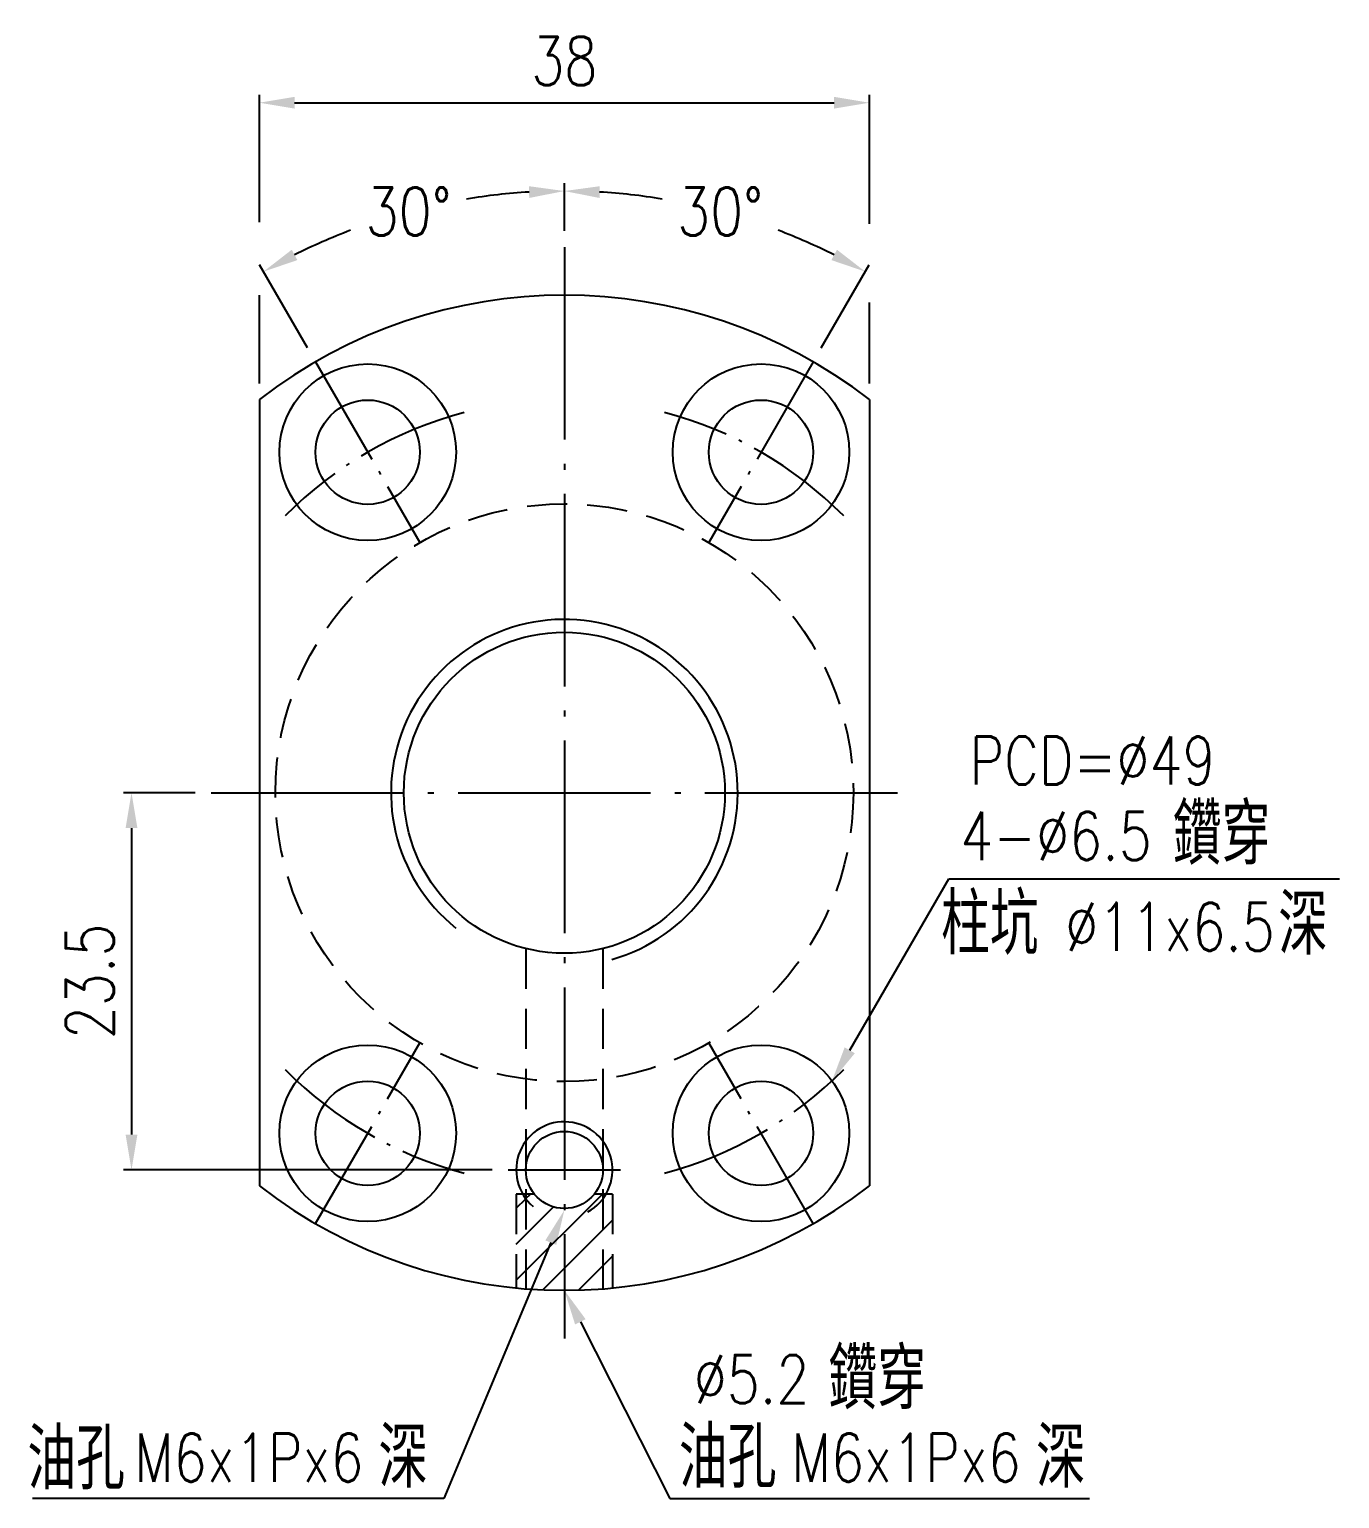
# Model space of a CAD drawing. Header units: millimetres. Extents: x 5676 to 6070, y -308 to -29.
# Drawn here: x 5853.1 to 5934.7, y -257 to -165.5 of the extents above; entities that cross this region are included whole.
import ezdxf

# ---------------------------------------------------------------- set-up
doc = ezdxf.new("R2010")
doc.units = ezdxf.units.MM
doc.header["$LTSCALE"] = 10
doc.linetypes.add('C', pattern=[2.5625, 2, -0.25, 0.0625, -0.25])
doc.linetypes.add('H', pattern=[0.75, 0.5, -0.25])
doc.layers.get('0').update_dxf_attribs({"linetype": 'CONTINUOUS'})
doc.layers.get('DEFPOINTS').update_dxf_attribs({"linetype": 'CONTINUOUS'})
for name, color, linetype in [('04', 4, 'CONTINUOUS'), ('C', 1, 'C'), ('H', 5, 'H')]:
    doc.layers.add(name, color=color, linetype=linetype)
doc.layers.add('AM_5', color=3, linetype='CONTINUOUS', lineweight=25)
doc.styles.add('SIMPLEX', font='SIMPLEX.shx', dxfattribs={"width": 0.8, "bigfont": 'chineset.shx'})
doc.dimstyles.new('STANDARD$0', dxfattribs={"dimscale": 0, "dimtxt": 3, "dimasz": 2.2, "dimexe": 0.5, "dimexo": 1, "dimgap": 1.1, "dimtad": 1, "dimdec": 3, "dimrnd": 0.0005, "dimdsep": 46, "dimtxsty": 'SIMPLEX', "dimcen": 0, "dimclrd": 6, "dimclre": 6, "dimclrt": 3, "dimadec": 1, "dimazin": 2, "dimtp": -0.1, "dimtm": 0.2, "dimtfac": 1, "dimtdec": 3, "dimtmove": 2, "dimatfit": 3, "dimfxl": 0, "dimtvp": 0.790698, "dimarcsym": 0})
doc.dimstyles.new('STANDARD$2', dxfattribs={"dimscale": 0, "dimtxt": 3, "dimasz": 2.2, "dimexe": 0.5, "dimexo": 1, "dimgap": 1.1, "dimtad": 0, "dimtih": 1, "dimtoh": 1, "dimdec": 3, "dimrnd": 0.0005, "dimdsep": 46, "dimtxsty": 'SIMPLEX', "dimcen": 0, "dimclrd": 6, "dimclre": 6, "dimclrt": 3, "dimadec": 1, "dimazin": 2, "dimtp": -0.1, "dimtm": 0.2, "dimtfac": 1, "dimtdec": 3, "dimtmove": 2, "dimatfit": 3, "dimfxl": 0, "dimtvp": 0.790698, "dimarcsym": 0})

# ---------------------------------------------------------------- blocks, each defined once
blk = doc.blocks.new('*D19')
at = {"layer": 'AM_5', "color": 6, "lineweight": -2}
for p, q in [((5863.43, -213.013), (5858.966, -213.013)), ((5859.466, -215.213), (5859.466, -234.313)), ((5881.93, -236.513), (5858.966, -236.513))]:
    blk.add_line(p, q, dxfattribs=at)
at = {"layer": 'AM_5', "color": 6}
for points in [[(5859.1, -215.213), (5859.833, -215.213), (5859.466, -213.013)], [(5859.1, -234.313), (5859.833, -234.313), (5859.466, -236.513)]]:
    blk.add_solid(points, dxfattribs=at)
at = {"layer": 'DEFPOINTS', "color": 0}
for p in [(5864.43, -213.013), (5859.466, -236.513), (5882.93, -236.513)]:
    blk.add_point(p, dxfattribs=at)
at = {"layer": 'AM_5', "color": 3, "insert": (5856.866, -224.763), "char_height": 3, "attachment_point": 5, "rotation": 90, "style": 'SIMPLEX'}
blk.add_mtext('23.5', dxfattribs=at)
blk = doc.blocks.new('*D20')
at = {"color": 6, "lineweight": -2}
for p, q in [((5886.43, -178.013), (5886.43, -175.025)), ((5870.43, -185.3), (5867.436, -180.114))]:
    blk.add_line(p, q, dxfattribs=at)
for start, end in [(93.36288, 99.3467), (110.80754, 116.63712)]:
    blk.add_arc((5886.43, -213.013), 37.488, start, end, dxfattribs=at)
at = {"color": 6}
for points in [[(5884.221, -175.223), (5884.242, -175.956), (5886.43, -175.525)], [(5869.797, -179.827), (5869.449, -179.181), (5867.686, -180.547)]]:
    blk.add_solid(points, dxfattribs=at)
at = {"layer": 'DEFPOINTS', "color": 0}
for p in [(5879.921, -176.094), (5886.43, -179.013), (5870.93, -186.166), (5877.43, -197.425), (5886.43, -247.013)]:
    blk.add_point(p, dxfattribs=at)
at = {"color": 3, "insert": (5876.728, -176.802), "char_height": 3, "attachment_point": 5, "style": 'SIMPLEX'}
blk.add_mtext('30°', dxfattribs=at)
blk = doc.blocks.new('*D21')
at = {"color": 6, "lineweight": -2}
for p, q in [((5886.43, -178.013), (5886.43, -175.025)), ((5902.43, -185.3), (5905.425, -180.114))]:
    blk.add_line(p, q, dxfattribs=at)
for start, end in [(80.6533, 86.63712), (63.36288, 69.19246)]:
    blk.add_arc((5886.43, -213.013), 37.488, start, end, dxfattribs=at)
at = {"color": 6}
for points in [[(5888.619, -175.956), (5888.64, -175.223), (5886.43, -175.525)], [(5903.412, -179.181), (5903.064, -179.827), (5905.175, -180.547)]]:
    blk.add_solid(points, dxfattribs=at)
at = {"layer": 'DEFPOINTS', "color": 0}
for p in [(5899.252, -177.786), (5886.43, -179.013), (5901.93, -186.166), (5895.43, -197.425), (5886.43, -247.013)]:
    blk.add_point(p, dxfattribs=at)
at = {"color": 3, "insert": (5896.133, -176.802), "char_height": 3, "attachment_point": 5, "style": 'SIMPLEX'}
blk.add_mtext('30°', dxfattribs=at)
blk = doc.blocks.new('*D27')
at = {"color": 6, "lineweight": -2}
for p, q in [((5867.43, -177.464), (5867.43, -169.522)), ((5869.63, -170.022), (5903.23, -170.022)), ((5905.43, -177.575), (5905.43, -169.522)), ((5867.43, -187.518), (5867.43, -182.011)), ((5905.43, -187.518), (5905.43, -182.461))]:
    blk.add_line(p, q, dxfattribs=at)
at = {"color": 6}
for points in [[(5869.63, -169.655), (5869.63, -170.388), (5867.43, -170.022)], [(5903.23, -169.655), (5903.23, -170.388), (5905.43, -170.022)]]:
    blk.add_solid(points, dxfattribs=at)
at = {"layer": 'DEFPOINTS', "color": 0}
for p in [(5905.43, -170.022), (5867.43, -188.518), (5905.43, -188.518)]:
    blk.add_point(p, dxfattribs=at)
at = {"color": 3, "insert": (5886.43, -167.422), "char_height": 3, "attachment_point": 5, "style": 'SIMPLEX'}
blk.add_mtext('38', dxfattribs=at)

msp = doc.modelspace()

# ---------------------------------------------------------------- hatches: boundary and pattern name
at = {"layer": '04'}
h = msp.add_hatch(dxfattribs=at)
h.set_pattern_fill('ANSI31', color=256, scale=0.5, style=0)
h.set_pattern_definition([(45, (5947.4806, -213.0133), (-1.122532, 1.122532), [])])
h.paths.add_polyline_path([(5883.4305, -243.8678, 0.0048573), (5884.0305, -243.9202), (5884.0305, -238.3133, -0.0299846), (5883.8324, -238.0133), (5883.4305, -238.0133)])
h.paths.add_polyline_path([(5884.0305, -243.9202, 0.0193767), (5886.4305, -244.0133), (5886.4305, -238.9133, -0.2277351), (5884.557, -238.0133), (5884.0305, -238.0133)])
h.paths.add_polyline_path([(5886.4305, -244.0133, 0.0193767), (5888.8305, -243.9202), (5888.8305, -238.0133), (5888.304, -238.0133, -0.2277351), (5886.4305, -238.9133)])
h.paths.add_polyline_path([(5888.8305, -243.9202, 0.0048573), (5889.4305, -243.8678), (5889.4305, -238.0133), (5889.0286, -238.0133, -0.0299846), (5888.8305, -238.3133)])

# ---------------------------------------------------------------- linework, layer by layer
for p, q in [((5867.4305, -188.5184), (5867.4305, -237.5082)), ((5905.4305, -188.5184), (5905.4305, -237.5082))]:
    msp.add_line(p, q)
at = {"color": 6}
for p, q in [((5904.207, -229.0596), (5910.3879, -218.3811)), ((5910.3879, -218.3811), (5934.7211, -218.3811)), ((5885.5836, -241.0437), (5878.932, -256.9909)), ((5887.4262, -245.9751), (5893.0092, -256.9749)), ((5878.932, -256.9909), (5853.2989, -256.9909)), ((5893.0092, -256.9749), (5919.132, -256.9749))]:
    msp.add_line(p, q, dxfattribs=at)
for centre, radius in [((5874.1805, -191.7957), 5.5), ((5898.6805, -191.7957), 5.5), ((5874.1805, -191.7957), 3.25), ((5898.6805, -191.7957), 3.25), ((5886.4305, -213.0133), 10), ((5874.1805, -234.2309), 5.5), ((5898.6805, -234.2309), 5.5), ((5874.1805, -234.2309), 3.25), ((5898.6805, -234.2309), 3.25), ((5886.4305, -236.5133), 2.4)]:
    msp.add_circle(centre, radius)
for start, end in [(52.200278, 127.799722), (232.200278, 307.799722)]:
    msp.add_arc((5886.4305, -213.0133), 31, start, end)
for points in [[(5904.5243, -229.2433), (5903.8896, -228.8759), (5903.1049, -230.9636)], [(5885.2452, -240.9026), (5885.922, -241.1849), (5886.4305, -239.0133)], [(5887.0992, -246.141), (5887.7532, -245.8091), (5886.4305, -244.0133)]]:
    msp.add_solid(points, dxfattribs=at)
at = {"layer": '04'}
for centre, radius, start, end in [((5886.4305, -213.0133), 10.8, 285.841878, 231.302597), ((5886.4305, -236.5133), 3, 299.341557, 229.650207)]:
    msp.add_arc(centre, radius, start, end, dxfattribs=at)
at = {"layer": 'C', "ltscale": 0.6}
for p, q in [((5886.4305, -179.0133), (5886.4305, -247.0133)), ((5864.4305, -213.0133), (5908.4305, -213.0133)), ((5882.9305, -236.5133), (5889.9305, -236.5133))]:
    msp.add_line(p, q, dxfattribs=at)
at = {"layer": 'C', "ltscale": 0.35}
for p, q in [((5870.9305, -186.1665), (5877.4305, -197.4248)), ((5901.9305, -186.1665), (5895.4305, -197.4248)), ((5870.9305, -239.8601), (5877.4305, -228.6017)), ((5901.9305, -239.8601), (5895.4305, -228.6017))]:
    msp.add_line(p, q, dxfattribs=at)
for start, end in [(104.754141, 135.245859), (44.754141, 75.245859), (224.754141, 255.245859), (284.754141, 315.245859)]:
    msp.add_arc((5886.4305, -213.0133), 24.5, start, end, dxfattribs=at)
at = {"layer": 'H', "ltscale": 0.5}
for p, q in [((5884.0305, -222.721), (5884.0305, -243.9202)), ((5888.8305, -222.721), (5888.8305, -243.9202)), ((5883.4305, -238.0133), (5883.4305, -243.8678)), ((5884.557, -238.0133), (5883.4305, -238.0133)), ((5889.4305, -238.0133), (5888.304, -238.0133)), ((5889.4305, -238.0133), (5889.4305, -243.8678))]:
    msp.add_line(p, q, dxfattribs=at)
msp.add_circle((5886.4305, -213.0133), 18, dxfattribs=at)

# ---------------------------------------------------------------- texts
at = {"color": 3, "style": 'SIMPLEX'}
for s, insert, char_height, attachment_point in [('PCD=%%C49', (5911.6637, -212.5042), 3, 7), ('鑽穿', (5930.4114, -217.5037), 3.8, 9), ('4-%%C6.5', (5911.0895, -217.2034), 3, 7), ('柱坑', (5915.9745, -223.1141), 3.8, 9), ('深', (5933.9452, -223.1141), 3.8, 9), ('%%C11x6.5', (5917.6261, -222.8641), 3, 7), ('鑽穿', (5908.9582, -251.428), 3.8, 9), ('油孔', (5859.0585, -256.4188), 3.8, 9), ('深', (5877.8948, -256.3211), 3.8, 9), ('油孔', (5899.6426, -256.3211), 3.8, 9), ('深', (5918.8561, -256.3211), 3.8, 9), ('M6x1Px6', (5859.6267, -255.9415), 3, 7), ('M6x1Px6', (5900.5719, -255.9415), 3, 7)]:
    msp.add_mtext(s, dxfattribs=dict(at, insert=insert, char_height=char_height, attachment_point=attachment_point))
at = {"insert": (5894.4924, -251.0534), "char_height": 3, "attachment_point": 7, "style": 'SIMPLEX'}
msp.add_mtext('%%C5.2', dxfattribs=at)

# ---------------------------------------------------------------- dimensions: what is measured, and where the dimension line sits
dim = msp.add_linear_dim(base=(5905.4305, -170.0216), p1=(5867.4305, -188.5184), p2=(5905.4305, -188.5184), dimstyle='STANDARD$0', override={"dimscale": 1, "dimrnd": 0, "dimadec": 3, "dimtmove": 0})
dim.commit()
dim.dimension.update_dxf_attribs({"geometry": '*D27', "text_midpoint": (5886.4305, -167.4216)})
for base, line1, picture, middle in [((5879.9207, -176.0945), ((5870.9305, -186.1665), (5877.4305, -197.4248)), '*D20', (5876.7278, -176.8023)), ((5899.2523, -177.7858), ((5901.9305, -186.1665), (5895.4305, -197.4248)), '*D21', (5896.1332, -176.8023))]:
    dim = msp.add_angular_dim_2l(base=base, line1=line1, line2=((5886.4305, -179.0133), (5886.4305, -247.0133)), dimstyle='STANDARD$2', override={"dimscale": 1, "dimrnd": 0, "dimadec": 3, "dimtmove": 0, "dimarcsym": 1})
    dim.commit()
    dim.dimension.update_dxf_attribs({"geometry": picture, "text_midpoint": middle})
at = {"layer": 'AM_5'}
dim = msp.add_linear_dim(base=(5859.4663, -236.5133), p1=(5864.4305, -213.0133), p2=(5882.9305, -236.5133), angle=90, dimstyle='STANDARD$0', override={"dimscale": 1, "dimrnd": 0, "dimadec": 3, "dimtmove": 0, "dimarcsym": 1}, dxfattribs=at)
dim.commit()
dim.dimension.update_dxf_attribs({"geometry": '*D19', "text_midpoint": (5856.8663, -224.7633)})

doc.saveas('drawing.dxf')
